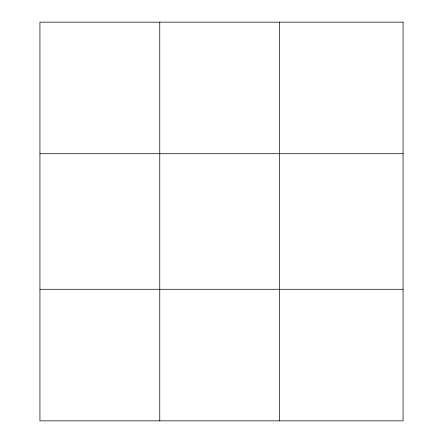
<?xml version="1.0" encoding="UTF-8"?>
<svg xmlns="http://www.w3.org/2000/svg" width="443" height="443" viewBox="0 0 443 443"><rect width="100%" height="100%" fill="white"/><g stroke="black" fill="none" stroke-linecap="round" stroke-linejoin="round"><path stroke-width="0.66" d="M159.768 420.85L159.768 22.15M279.599 420.85L279.599 22.15M39.936 153.721L403.064 153.721M39.936 289.279L403.064 289.279M403.064 22.15L403.064 420.85L39.936 420.85L39.936 22.15L403.064 22.15"/></g></svg>
